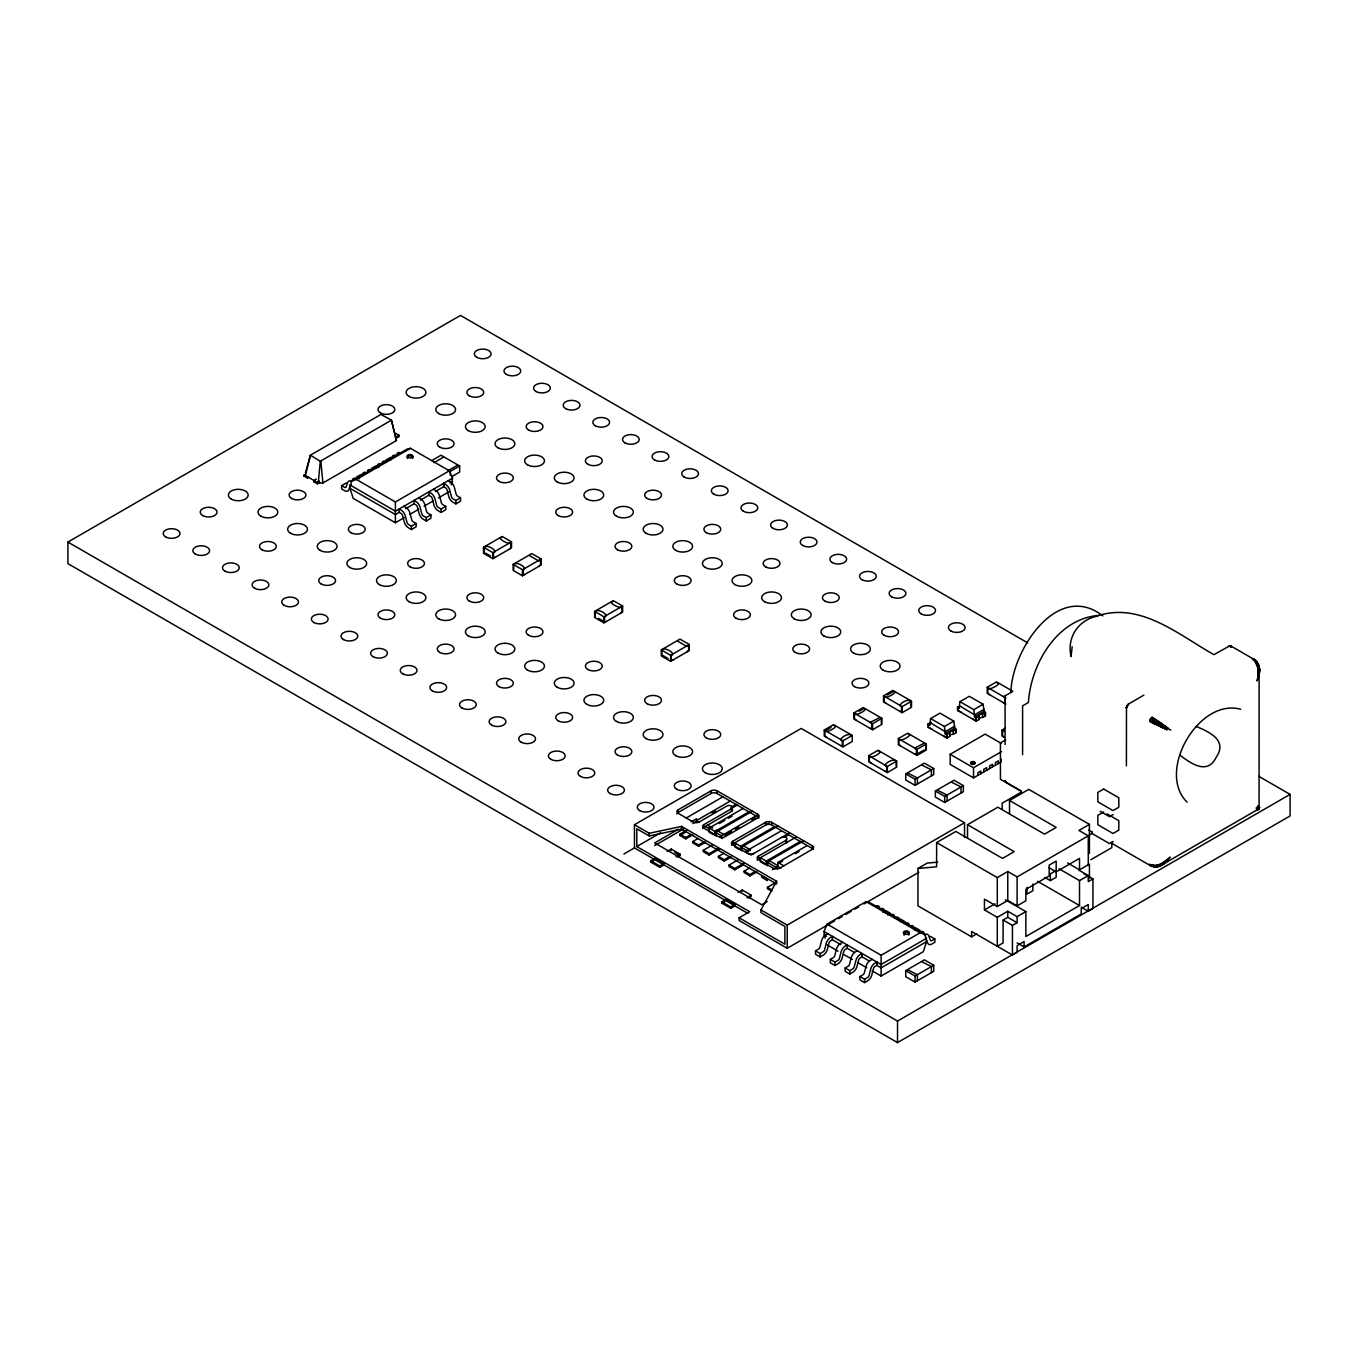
<?xml version="1.0" encoding="UTF-8"?>
<svg xmlns="http://www.w3.org/2000/svg" width="1358" height="1358" viewBox="0 0 1358 1358"><rect width="100%" height="100%" fill="white"/><g stroke="black" fill="none" stroke-linecap="round" stroke-linejoin="round"><path stroke-width="1.5" d="M1112.27 843.624L1150.413 865.64L1159.325 866.353L1259.07 808.723L1259.104 666.557L1255.369 660.175L1230.229 645.61L1213.899 654.675C1178.574 634.763 1139.566 600.779 1095.821 616.464C1077.709 620.81 1066.641 638.226 1071.089 656.542L1072.158 646.764M1259.426 672.855C1262.974 667.949 1247.985 652.672 1255.386 661.516L1258.085 668.509L1257.78 676.063L1257.831 663.57L1253.553 659.088L1255.369 660.175C1259.375 666.523 1260.428 674.213 1257.016 680.918L1259.511 669.392L1258.323 664.317L1254.402 659.581L1258.645 665.946L1258.611 676.776M1258.442 676.437L1259.104 666.557L1257.236 662.534L1254.724 660.735M1257.61 809.045L1258.679 809.13L1256.608 809.283L1258.323 806.245L1259.511 807.331L1258.136 809.758L1256.506 807.84L1258.051 808.587L1256.965 809.843L1259.511 807.331L1257.949 805.549M1258.679 809.13L1257.304 808.723L1259.375 808.044L1258.323 806.245M1259.222 672.465L1259.494 669.307M1010.929 692.393C1011.455 651.619 1056.796 580.206 1102.815 615.853M318.247 482.973L320.301 461.262L310.371 455.202L380.97 414.445L391.46 420.182L396.417 440.552L322.915 482.973L318.247 482.973L319.537 482.243M1126.41 765.81L1126.478 707.145M1166.895 729.721L1157.695 725.121L1151.465 717.754L1153.061 718.433L1159.291 722.371L1166.895 729.721L1149.734 721.353L1150.413 719.061L1152.076 717.313L1170.698 730.163L1150.413 719.061M1259.104 806.873L1257.746 809.996M1167.897 727.99L1159.291 722.371L1157.695 725.121L1151.856 722.541L1151.194 721.709L1153.061 718.433L1160.19 726.734L1161.956 723.661L1152.076 717.313M930.62 718.552L929.806 724.816L930.111 722.626L945.219 731.69L954.555 726.309L953.757 721.132L939.957 713.154L930.62 718.552L944.421 726.513L945.219 733.71L946.849 734.661L949.768 732.981A3.089 1.782 0 0 1 953.265 730.96L956.185 729.263L956.185 732.641L953.265 734.322A3.089 1.782 0 0 0 949.768 736.342L946.849 738.022L928.193 727.243L928.193 723.882L931.096 722.201M959.953 701.679L959.155 707.942L959.444 705.77L974.569 714.834L983.905 709.436L983.09 704.259L969.289 696.298L959.953 701.679L973.771 709.657L974.569 716.854L976.198 717.788L979.118 716.107A3.089 1.782 0 0 1 982.615 714.087L985.535 712.407L985.535 715.768L982.615 717.448A3.089 1.782 0 0 0 979.118 719.468L976.198 721.149L957.526 710.387L957.526 707.009L959.444 707.79M1128.736 703.834L1126.41 707.891L1128.142 704.276L1143.911 695.092M305.414 475.572L310.371 455.524M1259.392 807.586L1256.608 809.283M305.414 472.873L310.371 455.202M1128.142 704.276L1126.41 707.891L1127.089 705.583M1257.78 676.063C1258.968 672.753 1261.243 664.622 1256.557 663.332L1252.993 659.139C1256.999 660.684 1259.104 665.25 1259.511 669.392M451.45 484.925L452.554 478.186L449.413 470.785L395.399 501.968L356.441 479.476L351.467 481.224L349.906 488.286L353.233 498.386L395.399 522.745L404.361 517.551M825.07 938.242L823.966 931.503L827.107 924.085L866.064 901.61L869.46 902.442L925.053 934.525L926.614 941.603L923.287 951.703L881.121 976.046L872.159 970.868M376.302 468.323L377.541 464.979A6.315 3.65 60 0 1 381.14 464.113L381.513 464.317M391.104 459.768L392.36 456.424A6.315 3.65 60 0 1 395.942 455.558M1126.41 707.891L1127.581 704.87M352.435 479.73L352.588 479.391A6.315 3.65 60 0 1 356.169 478.525L356.56 478.729M362.586 473.857L362.739 473.535A6.315 3.65 60 0 1 366.321 472.669L366.711 472.873M382.073 462.62L382.209 462.297A6.315 3.65 60 0 1 385.791 461.414L386.181 461.618M396.876 454.064L397.028 453.742A6.315 3.65 60 0 1 400.61 452.876L401 453.063M1164.909 725.766L1163.483 728.244M834.746 920.826L787.216 948.274L739.108 920.486L739.108 917.804L784.89 944.234L784.89 926.445L760.972 912.644L760.972 909.945L776.606 881.291L681.546 826.411L649.26 833.286L634.458 824.73L634.458 847.901L747.817 913.357M1149.734 864.129C1156.507 869.901 1166.115 863.094 1170.189 857.085L1160.513 864.554L1155.251 865.81L1149.819 864.774L1158.544 866.285L1167.676 860.938L1158.544 866.285L1153.417 866.353L1149.819 864.774L1154.402 866.896L1159.325 866.353L1152.484 866.472L1150.056 865.301L1154.402 866.896L1159.121 866.319L1167.676 860.938M1154.402 866.896L1153.078 865.725L1160.903 864.927L1166.895 860.242M1159.325 866.353L1157.729 865.453L1163.483 862.669C1165.164 866.234 1154.911 866.404 1151.856 865.012L1151.482 865.895L1156.558 866.913L1164.706 863.569M1259.511 807.331L1256.15 808.129M1258.9 776.369L1290.1 794.379L1290.1 815.937L897.519 1042.588L67.9 563.621L67.9 542.063L460.481 315.412L1027.633 642.843M320.301 461.262L391.46 420.182M319.181 481.088C319.486 484.297 319.979 479.204 317.382 482.48L303.971 474.723L303.971 476.081L305.414 475.232M303.971 476.081L307.468 478.101L308.622 477.422M316.329 479.034L313.885 480.46L313.885 481.801L317.382 483.821L319.486 482.616M313.885 481.801L315.039 481.122M395.619 437.31L399.031 435.324L399.031 436.682L396.417 438.193M351.06 484.653A2.19 1.273 60 0 0 350.5 485.179L348.836 489.712A6.298 3.633 60 0 1 344.643 490.713L341.673 488.999L341.673 485.621L346.341 482.939M361.16 474.383L356.492 477.082L359.378 478.746M371.311 468.527L375.979 465.828L378.865 467.491M386.113 459.972L390.781 457.273M351.467 481.224L407.061 449.125L410.456 448.293L450.33 471.379L450.33 475.419M356.441 479.476L410.456 448.293M431.674 460.617L441.011 455.219L459.666 465.998L459.666 472.058L451.891 476.556M450.33 471.379L459.666 465.998M452.554 478.186L395.399 511.185L349.906 484.925M403.852 506.296L406.28 507.722A6.315 3.65 60 0 1 409.861 512.73L411.746 519.944A2.173 1.256 60 0 0 412.985 521.659L416.108 523.475L416.108 526.853L411.44 529.535L408.469 527.821A6.298 3.633 60 0 1 404.277 521.981L402.613 515.548A2.19 1.273 60 0 0 401.153 513.494L399.184 512.373L395.399 514.546L349.906 488.286M405.55 508.69L414.003 503.818L415.955 504.938A2.19 1.273 60 0 1 417.432 506.992L419.096 513.426A6.298 3.633 60 0 0 423.289 519.282L426.242 520.98L430.91 518.298L430.91 514.92L427.787 513.103A2.173 1.256 60 0 1 426.565 511.406L424.681 504.174A6.315 3.65 60 0 0 421.082 499.167L418.671 497.758M420.403 500.117L429.043 495.127M435.409 491.46L443.862 486.571L443.862 483.21M449.871 483.109L452.554 481.547M409.743 514.444L418.722 509.267M424.103 506.161L433.083 500.983M438.464 497.877L449.226 491.664M399.184 512.373L399.184 508.995L401.612 510.421A6.315 3.65 60 0 1 405.193 515.429L407.077 522.643A2.173 1.256 60 0 0 408.317 524.358L411.44 526.174L416.108 523.475M414.003 503.818L414.003 500.44L416.414 501.866A6.315 3.65 60 0 1 420.012 506.874L421.897 514.088A2.173 1.256 60 0 0 423.136 515.802L426.242 517.619L430.91 514.92M428.822 491.885L431.233 493.31A6.315 3.65 60 0 1 434.815 498.318L436.716 505.532A2.173 1.256 60 0 0 437.938 507.247L441.061 509.063L445.73 506.364L445.73 509.742L441.061 512.441L438.108 510.727A6.298 3.633 60 0 1 433.898 504.87L432.234 498.437A2.19 1.273 60 0 0 430.775 496.4L428.822 495.263L429.043 491.766M455.881 500.508L460.549 497.826L460.549 501.187L455.881 503.886L452.91 502.171A6.298 3.633 60 0 1 448.717 496.332L447.054 489.882A2.19 1.273 60 0 0 445.594 487.845L443.625 486.707L443.625 483.346L446.052 484.755A6.315 3.65 60 0 1 449.634 489.763L451.535 496.994A2.173 1.256 60 0 0 452.757 498.692L455.881 500.508L455.881 503.886M483.516 547.257L502.188 536.478L511.525 541.859L511.525 547.919L492.852 558.698L483.516 553.317L483.516 547.257L492.852 552.638L511.525 541.859M501.611 537.479C495.891 537.649 509.097 545.271 510.931 542.877L510.931 547.597L509.182 549.277M513.154 564.351L531.81 553.589L541.146 558.97L541.146 565.03L522.49 575.809L513.154 570.411L513.154 564.351L522.49 569.749L541.146 558.97M594.634 611.406L613.29 600.626L622.626 606.008L622.626 612.068L603.971 622.847L594.634 617.466L594.634 611.406L603.971 616.787L622.626 606.008M612.713 601.628C606.992 601.798 620.216 609.419 622.049 607.026L622.049 611.745L620.3 613.426M598.335 618.246L604.548 621.845L606.296 621.506M661.295 649.888L679.968 639.109L689.287 644.507L689.287 650.567L670.631 661.346L661.295 655.948L661.295 649.888L670.631 655.269L689.287 644.507M634.458 824.73L801.22 728.448L964.536 822.727L964.536 837.479M678.168 809.809L711.032 790.831A4.295 2.478 0 0 1 717.109 790.831L757.815 814.325A4.295 2.478 0 0 1 757.815 817.839L724.934 836.817A4.295 2.478 0 0 1 718.857 836.817L703.885 828.159A4.295 2.478 0 0 1 703.885 824.645L731.521 808.706A3.293 1.901 0 0 0 731.521 806.007A3.293 1.901 0 0 0 726.853 806.007L699.217 821.963A4.295 2.478 0 0 1 693.14 821.963L678.168 813.306A4.295 2.478 0 0 1 678.168 809.809L678.168 812.491A4.295 2.478 0 0 0 676.946 813.934M678.168 812.491L711.032 793.513A4.295 2.478 0 0 1 717.109 793.513L757.815 817.024A4.295 2.478 0 0 1 758.918 818.127M824.255 730.027L833.591 724.646L852.247 735.425L852.247 741.485L842.928 746.866L824.255 736.087L824.255 730.027L842.928 740.806L852.247 735.425M853.893 712.933L863.213 707.535L881.885 718.314L881.885 724.374L872.549 729.755L853.893 718.993L853.893 712.933L872.549 723.695L881.885 718.314M883.515 695.822L892.851 690.424L911.507 701.203L911.507 707.263L902.187 712.661L883.515 701.882L883.515 695.822L902.187 706.601L911.507 701.203M826.394 730.146L831.062 727.447M859.139 711.236L863.807 708.553C869.51 708.706 856.304 716.345 854.471 713.935L854.471 718.654L856.219 720.334M887.215 695.041L893.428 691.443C899.149 691.595 885.942 699.234 884.092 696.824L884.092 701.543L885.857 703.223M623.916 853.978L634.458 847.901M776.606 881.291L776.606 883.99L681.546 829.11L649.26 835.968L636.783 828.77L636.783 846.56L660.616 832.793M686.265 817.991L722.914 796.823M678.338 829.246L654.658 842.928L761.719 904.734L767.185 901.576M691.086 821.896L696.552 818.738L696.552 821.42L692.903 823.525M730.485 800.931L696.281 820.673L699.183 822.354M654.658 845.61L683.804 828.787M711.965 812.967L715.581 810.879M692.784 834.814L685.773 838.854L679.951 835.493L679.951 834.151L687.199 829.959M679.951 835.493L685.196 832.454M730.91 807.416L736.325 804.292M730.485 808.995L737.75 804.819M679.951 834.151L685.773 837.513L691.222 834.372M702.765 828.465A4.295 2.478 0 0 1 703.885 827.345L731.521 811.388A3.293 1.901 0 0 0 731.521 808.706L731.521 811.388M650.855 860.819L655.014 858.426L663.909 863.569L663.909 864.91L659.75 867.304L650.855 862.177L650.855 860.819L659.75 865.963L663.909 863.569M667.084 851.449L671.259 849.056L680.154 854.182L680.154 855.54L677.37 857.136M713.476 834.644L709.114 832.131L709.114 828.091L743.318 808.333M650.855 862.177L655.014 859.767L655.014 858.426M719.35 823.525L724.782 820.385M728.414 818.28L732.047 816.192M705.6 842.232L698.606 846.272L692.784 842.894L692.784 841.553L698.216 838.412M709.114 828.091L714.936 831.452L749.141 811.694M752.4 811.167L716.107 832.131L716.107 836.172M675.995 856.592L680.154 854.182M692.784 841.553L698.606 844.914L704.055 841.773M757.408 815.004L719.604 836.834L722.524 838.531M726.207 834.372L731.656 831.232M735.289 829.127L738.922 827.039M751.619 819.706L755.252 817.601M719.604 848.954L709.114 855.031L703.274 851.653L703.274 850.312L712.339 845.066M868.696 755.693L878.032 750.312L896.704 761.074L896.704 767.134L887.368 772.532L868.696 761.753L868.696 755.693L887.368 766.472L896.704 761.074M898.334 738.582L907.67 733.201L926.326 743.98L926.326 750.04L916.99 755.421L898.334 744.642L898.334 738.582L916.99 749.361L926.326 743.98M1005.888 704.106L987.215 693.327L987.215 687.267L996.551 681.886L1012.881 691.307L1003.545 696.688L1005.293 698.385L1005.293 703.088L1003.545 702.765M703.274 850.312L709.114 853.673L718.178 848.444M928.193 727.243L932.114 729.178M957.526 710.387L961.447 712.305M753.758 853.452A4.295 2.478 0 0 1 747.681 853.452L732.709 844.795A4.295 2.478 0 0 1 732.709 841.298L765.572 822.32A4.295 2.478 0 0 1 771.65 822.32L812.356 845.813A4.295 2.478 0 0 1 812.356 849.327M731.487 845.423A4.295 2.478 0 0 1 732.709 843.98L768.984 823.152M731.266 857.051L724.272 861.091L718.433 857.713L718.433 856.372L723.882 853.231M944.421 726.513L953.757 721.132M973.771 709.657L983.09 704.259M739.142 849.463L734.763 846.934L734.763 842.894L740.602 846.272L774.807 826.513M778.066 825.987L741.774 846.934L741.774 850.974M718.433 856.372L724.272 859.733L729.721 856.592M945.219 733.71L954.555 728.329L956.185 729.263M974.569 716.854L983.905 711.456L985.535 712.407M781.274 830.858L745.27 851.653L751.093 855.031L788.913 833.201M746.442 852.332L750.057 850.227M917.974 753.52L924.187 749.922M743.522 864.791L734.763 869.833L728.94 866.472L728.94 865.131L738.005 859.886M784.924 836.834L788.557 834.746M728.94 865.131L734.763 868.492L743.845 863.247M812.576 849.174L779.475 868.305A4.295 2.478 0 0 1 773.398 868.305L758.426 859.648A4.295 2.478 0 0 1 758.426 856.134L786.061 840.195A3.293 1.901 0 0 0 786.061 837.496A3.293 1.901 0 0 0 781.393 837.496M757.204 860.259A4.295 2.478 0 0 1 758.426 858.833L796.45 836.918M905.735 773.907L924.408 763.128L933.727 768.526L933.727 774.586L915.071 785.365L905.735 779.967L905.735 773.907L915.071 779.288L933.727 768.526M756.932 871.853L749.939 875.893L744.099 872.532L744.099 871.191L749.548 868.051M1001.219 759.19L1001.219 761.872L973.516 777.879L950.193 764.401L950.193 754.301L985.178 734.101L1001.338 743.42M764.809 864.282L760.429 861.753L760.429 857.713L766.268 861.091L800.473 841.332M803.715 840.806L767.423 861.753L767.423 865.793M744.099 871.191L749.939 874.552L755.371 871.412M1002.034 730.027L1004.36 731.385L1002.611 731.045L1002.611 735.764L1004.36 737.445L1002.034 736.087L1002.034 730.027L1005.141 728.244M772.481 869.612L777.93 866.472L777.93 862.432L806.737 845.796M779.102 863.111L782.717 861.006M795.432 853.673L799.064 851.585M721.862 901.814L726.021 899.42L734.916 904.547L734.916 905.905L730.757 908.298L721.862 903.172L721.862 901.814L730.757 906.957L734.916 904.547M738.09 892.444L742.249 890.033L751.161 895.177L751.161 896.518L748.377 898.13M721.862 903.172L724.629 901.559M1005.752 739.821L1000.422 742.911L1000.422 779.271L1020.843 791.052M747.002 897.587L751.161 895.177M950.193 754.301L973.516 767.779L1001.525 751.602M771.802 891.221L767.423 888.692L767.423 887.351L776.504 882.106M935.373 791.018L954.029 780.239L963.365 785.62L963.365 791.697L944.693 802.459L935.373 797.078L935.373 791.018L944.693 796.399L963.365 785.62M739.108 917.804L749.65 911.71L636.783 846.56M760.972 909.945L787.216 925.104L964.536 822.727M1021.42 792.07L1002.17 803.189L1002.17 808.57M976.86 933.812L971.615 936.85L917.957 905.871L917.957 868.475L936.613 866.811L936.613 842.571L955.862 831.452L1002.527 858.392L1014.188 851.653L967.524 824.713L967.524 838.327M967.524 824.713L997.858 807.212L1044.523 834.151L1056.185 827.412L1009.52 800.473L1009.52 814.087M1009.52 800.473L1028.77 789.354L1089.422 824.374L1089.422 853.333M917.957 868.475L927.276 863.094L937.648 862.16M838.395 918.721L842.062 916.616M845.711 914.494L851.194 911.337M854.861 909.215L858.511 907.11M863.994 903.953L918.84 872.294M827.752 933.693L825.341 935.119A6.315 3.65 -60 0 0 821.743 940.126L819.859 947.341A2.173 1.256 -60 0 1 818.636 949.055L815.513 950.872L815.513 954.233L820.181 956.932L823.135 955.217A6.298 3.633 -60 0 0 827.345 949.378L828.991 942.927A2.19 1.273 -60 0 1 830.468 940.89L832.42 939.753L840.874 944.642M882.853 912.253L885.739 910.59L890.407 913.289L887.504 914.952M815.513 950.872L820.181 953.554L823.288 951.737A2.173 1.256 -60 0 0 824.527 950.023L826.411 942.808A6.315 3.65 -60 0 1 830.01 937.801L832.42 936.392L832.42 939.753M842.571 942.248L840.144 943.657A6.315 3.65 -60 0 0 836.562 948.665L834.678 955.896A2.173 1.256 -60 0 1 833.439 957.594L830.332 959.41L830.332 962.788L834.983 965.47L837.954 963.773A6.298 3.633 -60 0 0 842.147 957.916L843.81 951.483A2.19 1.273 -60 0 1 845.27 949.446L847.239 948.308L854.165 952.298M830.332 959.41L834.983 962.109L838.107 960.293A2.173 1.256 -60 0 0 839.346 958.578L841.23 951.364A6.315 3.65 -60 0 1 844.812 946.356L847.239 944.93L847.239 948.308M857.39 950.804L854.963 952.213A6.315 3.65 -60 0 0 851.381 957.22L849.48 964.435A2.173 1.256 -60 0 1 848.258 966.149L845.134 967.965L845.134 971.343L849.802 974.025L852.773 972.328A6.298 3.633 -60 0 0 856.966 966.472L858.629 960.038A2.19 1.273 -60 0 1 860.089 957.984L862.058 956.864L862.058 953.486L859.631 954.912A6.315 3.65 -60 0 0 856.049 959.919L854.148 967.134A2.173 1.256 -60 0 1 852.926 968.848L849.802 970.664L845.134 967.965M1103.664 811.931L1097.824 815.309L1097.824 824.73L1113 833.489L1118.822 830.128L1118.822 820.69L1107.025 813.883M936.613 842.571L997.281 877.591L1007.772 871.53L1017.108 876.912L1088.267 835.832L1088.267 864.791M1089.422 824.374L1078.931 830.434L1088.267 835.832M1113.102 814.562L1109.486 816.65L1100.167 811.269M872.209 959.342L869.782 960.768A6.315 3.65 -60 0 0 866.2 965.776L864.299 972.99A2.173 1.256 -60 0 1 863.077 974.705L859.954 976.521L859.954 979.899L864.622 982.581L867.575 980.866A6.298 3.633 -60 0 0 871.785 975.027L873.449 968.594A2.19 1.273 -60 0 1 874.908 966.54L876.861 965.402L876.861 962.041L874.45 963.467A6.315 3.65 -60 0 0 870.868 968.475L868.967 975.689A2.173 1.256 -60 0 1 867.745 977.404L864.622 979.22L859.954 976.521M827.107 924.085L881.121 955.268L920.079 932.793L925.053 934.525M1089.082 835.17L1092.579 833.15M926.614 938.242L881.121 964.503L823.966 931.503M926.614 941.603L881.121 967.864L877.098 965.538L877.098 962.177M1044.845 877.438L1050.345 880.612L1056.185 877.251L1056.185 861.091L1049.191 865.131L1049.191 875.893L1025.85 889.371L1025.85 900.812L1017.108 905.871L1007.772 900.49L997.281 906.55L984.448 899.132L984.448 909.911L994.939 903.851M925.46 937.954A2.19 1.273 -60 0 1 926.02 938.497L927.684 943.029A6.298 3.633 -60 0 0 931.877 944.014L934.847 942.316L934.847 938.938L931.724 940.738A2.173 1.256 -60 0 1 930.485 940.432L928.6 935.407A6.315 3.65 -60 0 0 925.019 934.542L924.628 934.728M1056.185 870.512L1050.345 873.873L1050.345 880.612M1113.102 841.502L1109.486 843.59L1092.002 833.489L1092.002 832.148M1090.83 859.75L1111.829 847.63L1111.829 842.249M984.448 909.911L997.281 917.312L1007.772 911.252L1017.108 916.65L1025.85 911.591L1025.85 936.511L1079.508 905.531L1079.508 880.612L1059.053 868.797M905.735 970.63L924.408 959.851L933.727 965.249L933.727 971.31L915.071 982.072L905.735 976.691L905.735 970.63L915.071 976.012L933.727 965.249M997.281 917.312L997.281 946.271L1003.104 942.91L1003.104 920.011L1007.772 917.312L1017.108 922.71L1017.108 916.65M1079.508 880.612L1088.267 875.57L1088.267 881.631L1092.935 878.932L1092.935 908.57L1088.267 911.252L1081.138 907.144M1003.104 920.011L1012.44 925.409L1017.108 922.71M1017.108 942.91L1024.102 946.95L1081.257 913.951L1081.257 908.57L1088.267 904.53L1088.267 911.252M67.9 542.063L897.519 1021.046L1290.1 794.379M971.615 936.85L971.615 931.469L1012.44 955.03L1017.108 952.348L1017.108 945.609L1024.102 941.569L1024.102 946.95M1163.483 862.669L1167.133 860.633M875.52 906.38L875.91 906.176A6.315 3.65 -60 0 1 879.492 907.059L879.645 907.382M880.188 909.079L880.578 908.875A6.315 3.65 -60 0 1 884.16 909.741L885.416 913.085M890.339 914.936L890.729 914.732A6.315 3.65 -60 0 1 894.311 915.598L894.447 915.937M895.007 917.635L895.38 917.431A6.315 3.65 -60 0 1 898.979 918.297L900.218 921.641M905.158 923.491L905.531 923.287A6.315 3.65 -60 0 1 909.113 924.153L909.266 924.492M909.809 926.19L910.2 925.986A6.315 3.65 -60 0 1 913.781 926.852L915.037 930.196M919.96 932.046L920.351 931.843A6.315 3.65 -60 0 1 923.932 932.708L924.085 933.031M1161.888 865.335L1160.173 864.282L1155.251 865.81L1156.558 866.913L1150.905 865.793L1151.924 866.319M1161.616 865.335L1156.082 866.76M1160.513 864.554L1163.925 863.196M1157.695 725.121L1155.234 723.882L1150.905 718.348L1167.524 728.482M1252.382 659.394L1255.369 660.175M1098.418 615.429C1056.948 618.925 1030.824 664.215 1028.413 702.493L1022.591 705.871L1022.591 754.658M1151.907 719.927L1150.056 719.825L1163.908 727.515L1156.965 720.86L1154.317 723.848L1149.819 720.606L1153.061 722.728L1154.894 719.553L1160.869 725.936M1258.051 808.587L1259.07 808.723L1256.727 807.365M1258.628 668.645L1254.758 660.022C1255.556 664.843 1261.837 667.202 1258.238 671.972M1149.734 721.353L1151.194 721.709M1240.703 709.266C1198.808 697.605 1156.031 771.684 1187.079 802.137M371.362 470.174L370.989 469.97A6.315 3.65 60 0 0 367.611 470.496M351.892 481.428L351.501 481.224A6.315 3.65 60 0 0 347.92 482.09L346.035 487.132A2.173 1.256 60 0 1 344.796 487.42L341.673 485.621M1229.058 645.916L1231.383 647.274L1230.229 645.61M1196.398 726.547C1210.199 732.301 1227.53 740.619 1216.31 757.102C1207.652 775.045 1191.781 764.198 1179.898 755.133M997.128 682.887C1002.849 683.057 989.643 690.679 987.809 688.285L987.809 692.987L989.558 694.668M987.215 687.267L1005.888 698.046M957.526 707.009L959.155 707.942M972.854 718.891L976.487 720.979L974.857 714.664M930.111 724.646L928.482 723.712L928.482 727.073M928.193 723.882L929.806 724.816M943.521 735.764L947.137 737.852L945.524 731.538M1021.522 791.222L1005.769 782.123C1003.952 778.745 1008.196 784.89 1005.09 780.612L1005.395 781.784M1088.658 829.993L1092.29 832.081M395.534 433.304L399.031 435.324M908.247 734.203C913.968 734.372 900.744 741.994 898.911 739.601L898.911 744.303L900.66 746M448.293 480.647L450.72 482.073A6.315 3.65 60 0 1 454.302 487.081L456.186 494.295A2.173 1.256 60 0 0 457.425 496.01L460.549 497.826M433.474 489.203L435.901 490.611A6.315 3.65 60 0 1 439.483 495.619L441.384 502.85A2.173 1.256 60 0 0 442.606 504.565L445.73 506.364M834.168 725.647C839.889 725.817 826.683 733.439 824.849 731.045L824.849 735.764L826.598 737.445M851.67 735.764C849.836 731.555 836.63 739.193 842.333 741.145L842.333 745.865L840.585 745.525M878.609 751.314C884.33 751.466 871.123 759.105 869.29 756.695L869.29 761.414L871.038 763.094M1067.575 862.941L1079.508 869.833L1079.508 858.392L1056.185 871.853L1048.834 867.626M1088.267 875.57L1078.931 870.172L1089.422 864.112L1089.422 878.592M1083.599 873.55L1092.935 878.932M485.655 553.198L490.323 555.897M668.102 658.528L661.889 654.946L661.889 650.227C663.722 646.035 676.929 653.656 671.208 655.608L671.208 660.327L672.957 659.988M1037.546 881.308L1079.508 905.531M1005.395 899.777L1025.85 911.591M765.572 822.32L765.572 825.002A4.295 2.478 0 0 1 771.65 825.002L812.356 848.512A4.295 2.478 0 0 1 813.289 849.31M900.541 919.145L905.209 921.844M915.36 927.701L920.028 930.383M930.179 936.256L934.847 938.938M866.064 901.61L920.079 932.793M777.93 862.432L783.77 865.793M707.348 824.968L712.746 828.074M716.345 830.162L725.342 835.357M743.335 845.745L750.533 849.904M768.526 860.293L777.523 865.487M777.93 866.472L780.85 868.152M705.549 826.615L709.148 828.703M714.546 831.809L721.743 835.968M732.539 842.198L736.138 844.286M741.536 847.392L746.934 850.515M766.727 861.94L777.523 868.169M767.423 887.351L771.802 889.88M823.966 934.864L826.496 936.324M869.052 960.904L862.279 957L862.279 953.622M674.807 852.451L680.154 855.54M827.294 944.964L838.056 951.194M843.437 954.301L852.417 959.478M857.798 962.584L866.777 967.762M1152.076 865.47L1153.112 866.302M1229.669 645.661L1231.383 647.274L1231.078 646.102M1161.871 724.086L1164.468 726.53M1254.045 660.124L1256.71 661.652L1257.474 665.641M391.46 420.505L396.417 440.552M320.861 461.262L322.915 482.973M1032.861 883.99L1032.861 890.712L1027.021 894.09L1027.021 887.351M1017.108 876.912L1017.108 905.871M1012.44 925.409L1012.44 955.03M1007.772 871.53L1007.772 900.49M1007.772 911.252L1007.772 917.312M1005.09 695.754L1005.09 744.557M998.317 763.569L998.317 760.87L995.397 762.551L995.397 765.25M997.281 877.591L997.281 906.55M992.477 766.931L992.477 764.231L989.558 765.912L989.558 768.611M986.638 770.292L986.638 767.61L983.735 769.29L983.735 771.989M985.229 715.938L983.616 709.606M983.905 709.436L983.905 711.456M982.615 714.087L982.615 717.448M980.815 773.67L980.815 770.971L977.896 772.651L977.896 775.35M979.118 716.107L979.118 719.468M976.198 717.788L976.198 721.149M973.516 767.779L973.516 777.879M961.023 793.038L961.023 786.978L951.703 782.259M957.814 706.839L957.814 710.217M955.896 732.811L954.267 726.479M954.555 726.309L954.555 728.329M953.265 730.96L953.265 734.322M949.768 732.981L949.768 736.342M946.849 734.661L946.849 738.022M947.035 801.118L947.035 795.058L937.699 790.339M944.693 796.399L944.693 802.459M931.401 775.927L931.401 769.867L922.065 765.148M931.401 972.651L931.401 966.59L922.065 961.871M925.749 744.303L925.749 749.022M924 743.301L914.664 748.02L916.412 749.701L916.412 754.42L914.664 754.08M917.397 784.007L917.397 777.947L908.078 773.228M917.397 980.731L917.397 974.671L908.078 969.952M916.99 749.361L916.99 755.421M915.071 779.288L915.071 785.365M915.071 976.012L915.071 982.072M910.929 706.262L910.929 701.543C909.096 697.35 895.89 704.972 901.593 706.924L901.593 711.643L899.845 711.303M902.187 706.601L902.187 712.661M897.519 1021.046L897.519 1042.588M896.11 766.133L896.11 761.414C894.277 757.221 881.07 764.843 886.791 766.812L886.791 771.514L885.026 771.174M887.368 766.472L887.368 772.532M881.308 718.654L881.308 723.373M881.121 955.268L881.121 976.046M879.543 717.635L870.223 722.354L871.972 724.035L871.972 728.754L870.223 728.414M872.549 723.695L872.549 729.755M864.622 979.22L864.622 982.581M849.802 970.664L849.802 974.025M842.928 740.806L842.928 746.866M834.983 962.109L834.983 965.47M820.181 953.554L820.181 956.932M812.356 845.813L812.356 848.512M787.216 925.104L787.216 948.274M786.061 840.195L786.061 842.877A3.293 1.901 0 0 0 786.91 841.043M771.65 822.32L771.65 825.002M766.268 861.091L766.268 865.131M758.426 856.134L758.426 858.833M757.815 814.325L757.815 817.024M749.939 874.552L749.939 875.893M742.249 890.033L742.249 891.391M740.602 846.272L740.602 850.312M734.763 868.492L734.763 869.833M732.709 841.298L732.709 843.98M730.757 906.957L730.757 908.298M726.021 899.42L726.021 900.761M724.272 859.733L724.272 861.091M717.109 790.831L717.109 793.513M714.936 831.452L714.936 835.493M711.032 790.831L711.032 793.513M709.114 853.673L709.114 855.031M703.885 824.645L703.885 827.345M698.606 844.914L698.606 846.272M686.961 651.908L688.71 650.227L688.71 645.508L686.961 646.527L677.625 641.129M685.773 837.513L685.773 838.854M681.546 826.411L681.546 829.11M671.259 849.056L671.259 850.397M670.631 655.269L670.631 661.346M659.75 865.963L659.75 867.304M649.26 833.286L649.26 835.968M604.548 621.845L604.548 617.126C610.268 615.174 597.045 607.535 595.211 611.745L595.211 616.447M603.971 616.787L603.971 622.847M538.82 566.371L540.569 564.69L540.569 559.988L538.82 560.99L529.484 555.609M524.816 574.468L523.068 574.79L523.068 570.088C528.788 568.119 515.565 560.498 513.731 564.69L513.731 569.409M522.49 569.749L522.49 575.809M495.195 557.357L493.446 557.697L493.446 552.978C499.15 551.025 485.943 543.387 484.11 547.597L484.11 552.299M492.852 552.638L492.852 558.698M457.34 465.319L448.004 470.717M443.336 457.239L434 462.637M441.061 509.063L441.061 512.441M426.242 517.619L426.242 520.98M411.44 526.174L411.44 529.535M395.399 501.968L395.399 522.745M317.382 482.48L317.382 483.821M307.468 476.743L307.468 478.101M971.004 763.807A2.139 1.239 0 0 1 972.854 761.94A2.139 1.239 0 0 1 974.721 763.807M974.365 764.062A2.139 1.239 0 0 1 971.785 764.248M407.519 458.41A2.92 1.681 0 0 1 410.048 455.881A2.92 1.681 0 0 1 412.577 458.41M909.164 934.338A2.92 1.681 0 0 1 908.4 935.085M904.275 935.085A2.92 1.681 0 0 1 903.817 934.745M903.528 933.455A2.92 1.681 0 0 1 906.346 932.216A2.92 1.681 0 0 1 909.164 933.455M1103.664 789.032L1097.824 792.41L1097.824 801.831L1113 810.59L1118.822 807.229L1118.822 797.791L1103.664 789.032M767.423 879.271L761.6 875.893L761.6 877.251L767.423 880.612L767.423 879.271M971.343 763.654A2.139 1.239 0 0 0 974.925 763.094A2.139 1.239 0 0 0 972.294 761.583A2.139 1.239 0 0 0 971.343 763.654M290.527 533.27A9.896 5.721 0 0 0 307.095 530.723A9.896 5.721 0 0 0 294.958 523.713A9.896 5.721 0 0 0 290.527 533.27M497.928 653.028A9.896 5.721 0 0 0 514.495 650.465A9.896 5.721 0 0 0 502.375 643.454A9.896 5.721 0 0 0 497.928 653.028M527.566 670.122A9.896 5.721 0 0 0 544.117 667.559A9.896 5.721 0 0 0 531.996 660.565A9.896 5.721 0 0 0 527.566 670.122M409.047 601.696A9.896 5.721 0 0 0 425.597 599.133A9.896 5.721 0 0 0 413.477 592.139A9.896 5.721 0 0 0 409.047 601.696M320.149 550.38A9.896 5.721 0 0 0 336.716 547.817A9.896 5.721 0 0 0 324.596 540.824A9.896 5.721 0 0 0 320.149 550.38M349.787 567.491A9.896 5.721 0 0 0 366.337 564.928A9.896 5.721 0 0 0 354.217 557.934A9.896 5.721 0 0 0 349.787 567.491M379.408 584.602A9.896 5.721 0 0 0 395.976 582.039A9.896 5.721 0 0 0 383.856 575.028A9.896 5.721 0 0 0 379.408 584.602M438.668 618.807A9.896 5.721 0 0 0 455.236 616.243A9.896 5.721 0 0 0 443.115 609.25A9.896 5.721 0 0 0 438.668 618.807M468.306 635.917A9.896 5.721 0 0 0 484.857 633.354A9.896 5.721 0 0 0 472.737 626.361A9.896 5.721 0 0 0 468.306 635.917M260.906 516.176A9.896 5.721 0 0 0 277.456 513.613A9.896 5.721 0 0 0 265.336 506.602A9.896 5.721 0 0 0 260.906 516.176M195.297 554.047A8.386 4.838 0 0 0 209.319 551.874A8.386 4.838 0 0 0 199.066 545.95A8.386 4.838 0 0 0 195.297 554.047M224.936 571.141A8.386 4.838 0 0 0 238.957 568.985A8.386 4.838 0 0 0 228.687 563.044A8.386 4.838 0 0 0 224.936 571.141M254.557 588.252A8.386 4.838 0 0 0 268.578 586.079A8.386 4.838 0 0 0 258.326 580.155A8.386 4.838 0 0 0 254.557 588.252M284.195 605.362A8.386 4.838 0 0 0 298.217 603.19A8.386 4.838 0 0 0 287.947 597.265A8.386 4.838 0 0 0 284.195 605.362M313.817 622.473A8.386 4.838 0 0 0 327.838 620.3A8.386 4.838 0 0 0 317.585 614.376A8.386 4.838 0 0 0 313.817 622.473M343.455 639.567A8.386 4.838 0 0 0 357.477 637.394A8.386 4.838 0 0 0 347.207 631.47A8.386 4.838 0 0 0 343.455 639.567M402.715 673.789A8.386 4.838 0 0 0 416.736 671.616A8.386 4.838 0 0 0 406.466 665.692A8.386 4.838 0 0 0 402.715 673.789M373.077 656.678A8.386 4.838 0 0 0 387.098 654.505A8.386 4.838 0 0 0 376.828 648.581A8.386 4.838 0 0 0 373.077 656.678M432.336 690.883A8.386 4.838 0 0 0 446.358 688.727A8.386 4.838 0 0 0 436.088 682.802A8.386 4.838 0 0 0 432.336 690.883M461.975 707.993A8.386 4.838 0 0 0 475.996 705.821A8.386 4.838 0 0 0 465.726 699.896A8.386 4.838 0 0 0 461.975 707.993M521.217 742.215A8.386 4.838 0 0 0 535.239 740.042A8.386 4.838 0 0 0 524.986 734.118A8.386 4.838 0 0 0 521.217 742.215M491.596 725.104A8.386 4.838 0 0 0 505.617 722.931A8.386 4.838 0 0 0 495.347 717.007A8.386 4.838 0 0 0 491.596 725.104M550.856 759.309A8.386 4.838 0 0 0 564.877 757.153A8.386 4.838 0 0 0 554.607 751.212A8.386 4.838 0 0 0 550.856 759.309M580.477 776.42A8.386 4.838 0 0 0 594.498 774.247A8.386 4.838 0 0 0 584.246 768.322A8.386 4.838 0 0 0 580.477 776.42M824.9 601.102A8.42 4.855 0 0 0 838.972 598.912A8.42 4.855 0 0 0 828.669 592.971A8.42 4.855 0 0 0 824.9 601.102M736.019 618.196A8.42 4.855 0 0 0 750.091 616.023A8.42 4.855 0 0 0 739.787 610.082A8.42 4.855 0 0 0 736.019 618.196M795.279 652.417A8.42 4.855 0 0 0 809.351 650.244A8.42 4.855 0 0 0 799.047 644.286A8.42 4.855 0 0 0 795.279 652.417M884.16 635.306A8.42 4.855 0 0 0 898.232 633.134A8.42 4.855 0 0 0 887.928 627.175A8.42 4.855 0 0 0 884.16 635.306M854.521 686.622A8.42 4.855 0 0 0 868.611 684.449A8.42 4.855 0 0 0 858.307 678.508A8.42 4.855 0 0 0 854.521 686.622M165.676 536.936A8.386 4.838 0 0 0 179.697 534.763A8.386 4.838 0 0 0 169.427 528.839A8.386 4.838 0 0 0 165.676 536.936M705.328 772.77A9.896 5.721 0 0 0 721.896 770.207A9.896 5.721 0 0 0 709.776 763.196A9.896 5.721 0 0 0 705.328 772.77M202.681 515.565A8.42 4.855 0 0 0 216.771 513.392A8.42 4.855 0 0 0 206.467 507.434A8.42 4.855 0 0 0 202.681 515.565M409.047 396.434A9.896 5.721 0 0 0 425.597 393.871A9.896 5.721 0 0 0 413.477 386.86A9.896 5.721 0 0 0 409.047 396.434M676.759 789.27A8.42 4.855 0 0 0 690.832 787.08A8.42 4.855 0 0 0 680.528 781.139A8.42 4.855 0 0 0 676.759 789.27M706.381 737.937A8.42 4.855 0 0 0 720.453 735.764A8.42 4.855 0 0 0 710.149 729.823A8.42 4.855 0 0 0 706.381 737.937M468.306 430.639A9.896 5.721 0 0 0 484.857 428.076A9.896 5.721 0 0 0 472.737 421.082A9.896 5.721 0 0 0 468.306 430.639M438.668 413.528A9.896 5.721 0 0 0 455.236 410.965A9.896 5.721 0 0 0 443.115 403.971A9.896 5.721 0 0 0 438.668 413.528M497.928 447.75A9.896 5.721 0 0 0 514.495 445.186A9.896 5.721 0 0 0 502.375 438.193A9.896 5.721 0 0 0 497.928 447.75M527.566 464.86A9.896 5.721 0 0 0 544.117 462.297A9.896 5.721 0 0 0 531.996 455.286A9.896 5.721 0 0 0 527.566 464.86M557.187 481.954A9.896 5.721 0 0 0 573.755 479.391A9.896 5.721 0 0 0 561.618 472.397A9.896 5.721 0 0 0 557.187 481.954M586.826 499.065A9.896 5.721 0 0 0 603.376 496.502A9.896 5.721 0 0 0 591.256 489.508A9.896 5.721 0 0 0 586.826 499.065M616.447 516.176A9.896 5.721 0 0 0 633.015 513.613A9.896 5.721 0 0 0 620.878 506.602A9.896 5.721 0 0 0 616.447 516.176M646.069 533.27A9.896 5.721 0 0 0 662.636 530.723A9.896 5.721 0 0 0 650.516 523.713A9.896 5.721 0 0 0 646.069 533.27M321.201 583.991A8.42 4.855 0 0 0 335.273 581.818A8.42 4.855 0 0 0 324.969 575.86A8.42 4.855 0 0 0 321.201 583.991M261.941 549.769A8.42 4.855 0 0 0 276.03 547.597A8.42 4.855 0 0 0 265.727 541.655A8.42 4.855 0 0 0 261.941 549.769M350.839 532.676A8.42 4.855 0 0 0 364.912 530.486A8.42 4.855 0 0 0 354.608 524.544A8.42 4.855 0 0 0 350.839 532.676M410.099 566.88A8.42 4.855 0 0 0 424.171 564.707A8.42 4.855 0 0 0 413.867 558.749A8.42 4.855 0 0 0 410.099 566.88M380.461 618.196A8.42 4.855 0 0 0 394.533 616.023A8.42 4.855 0 0 0 384.229 610.082A8.42 4.855 0 0 0 380.461 618.196M439.72 652.417A8.42 4.855 0 0 0 453.793 650.244A8.42 4.855 0 0 0 443.489 644.286A8.42 4.855 0 0 0 439.72 652.417M469.359 601.102A8.42 4.855 0 0 0 483.431 598.912A8.42 4.855 0 0 0 473.127 592.971A8.42 4.855 0 0 0 469.359 601.102M528.601 635.306A8.42 4.855 0 0 0 542.691 633.134A8.42 4.855 0 0 0 532.387 627.175A8.42 4.855 0 0 0 528.601 635.306M498.98 686.622A8.42 4.855 0 0 0 513.052 684.449A8.42 4.855 0 0 0 502.749 678.508A8.42 4.855 0 0 0 498.98 686.622M587.861 669.528A8.42 4.855 0 0 0 601.95 667.338A8.42 4.855 0 0 0 591.647 661.397A8.42 4.855 0 0 0 587.861 669.528M558.24 720.843A8.42 4.855 0 0 0 572.312 718.654A8.42 4.855 0 0 0 562.008 712.712A8.42 4.855 0 0 0 558.24 720.843M647.121 703.733A8.42 4.855 0 0 0 661.193 701.56A8.42 4.855 0 0 0 650.889 695.602A8.42 4.855 0 0 0 647.121 703.733M617.5 755.048A8.42 4.855 0 0 0 631.572 752.875A8.42 4.855 0 0 0 621.268 746.917A8.42 4.855 0 0 0 617.5 755.048M765.64 566.88A8.42 4.855 0 0 0 779.713 564.707A8.42 4.855 0 0 0 769.409 558.749A8.42 4.855 0 0 0 765.64 566.88M676.759 583.991A8.42 4.855 0 0 0 690.832 581.818A8.42 4.855 0 0 0 680.528 575.86A8.42 4.855 0 0 0 676.759 583.991M675.707 550.38A9.896 5.721 0 0 0 692.257 547.817A9.896 5.721 0 0 0 680.137 540.824A9.896 5.721 0 0 0 675.707 550.38M853.486 653.028A9.896 5.721 0 0 0 870.037 650.465A9.896 5.721 0 0 0 857.916 643.454A9.896 5.721 0 0 0 853.486 653.028M734.967 584.602A9.896 5.721 0 0 0 751.517 582.039A9.896 5.721 0 0 0 739.397 575.028A9.896 5.721 0 0 0 734.967 584.602M883.107 670.122A9.896 5.721 0 0 0 899.675 667.559A9.896 5.721 0 0 0 887.538 660.565A9.896 5.721 0 0 0 883.107 670.122M231.267 499.065A9.896 5.721 0 0 0 247.835 496.502A9.896 5.721 0 0 0 235.698 489.508A9.896 5.721 0 0 0 231.267 499.065M705.328 567.491A9.896 5.721 0 0 0 721.896 564.928A9.896 5.721 0 0 0 709.776 557.934A9.896 5.721 0 0 0 705.328 567.491M823.848 635.917A9.896 5.721 0 0 0 840.415 633.354A9.896 5.721 0 0 0 828.295 626.361A9.896 5.721 0 0 0 823.848 635.917M764.588 601.696A9.896 5.721 0 0 0 781.156 599.133A9.896 5.721 0 0 0 769.035 592.139A9.896 5.721 0 0 0 764.588 601.696M794.226 618.807A9.896 5.721 0 0 0 810.777 616.243A9.896 5.721 0 0 0 798.657 609.25A9.896 5.721 0 0 0 794.226 618.807M469.359 395.823A8.42 4.855 0 0 0 483.431 393.65A8.42 4.855 0 0 0 473.127 387.692A8.42 4.855 0 0 0 469.359 395.823M380.461 412.934A8.42 4.855 0 0 0 394.533 410.744A8.42 4.855 0 0 0 384.229 404.803A8.42 4.855 0 0 0 380.461 412.934M439.72 447.138A8.42 4.855 0 0 0 453.793 444.966A8.42 4.855 0 0 0 443.489 439.007A8.42 4.855 0 0 0 439.72 447.138M528.601 430.028A8.42 4.855 0 0 0 542.691 427.855A8.42 4.855 0 0 0 532.387 421.914A8.42 4.855 0 0 0 528.601 430.028M587.861 464.249A8.42 4.855 0 0 0 601.95 462.076A8.42 4.855 0 0 0 591.647 456.118A8.42 4.855 0 0 0 587.861 464.249M498.98 481.36A8.42 4.855 0 0 0 513.052 479.17A8.42 4.855 0 0 0 502.749 473.229A8.42 4.855 0 0 0 498.98 481.36M647.121 498.454A8.42 4.855 0 0 0 661.193 496.281A8.42 4.855 0 0 0 650.889 490.34A8.42 4.855 0 0 0 647.121 498.454M558.24 515.565A8.42 4.855 0 0 0 572.312 513.392A8.42 4.855 0 0 0 562.008 507.434A8.42 4.855 0 0 0 558.24 515.565M617.5 549.769A8.42 4.855 0 0 0 631.572 547.597A8.42 4.855 0 0 0 621.268 541.655A8.42 4.855 0 0 0 617.5 549.769M706.381 532.676A8.42 4.855 0 0 0 720.453 530.486A8.42 4.855 0 0 0 710.149 524.544A8.42 4.855 0 0 0 706.381 532.676M557.187 687.233A9.896 5.721 0 0 0 573.755 684.67A9.896 5.721 0 0 0 561.618 677.676A9.896 5.721 0 0 0 557.187 687.233M586.826 704.344A9.896 5.721 0 0 0 603.376 701.78A9.896 5.721 0 0 0 591.256 694.787A9.896 5.721 0 0 0 586.826 704.344M616.447 721.438A9.896 5.721 0 0 0 633.015 718.891A9.896 5.721 0 0 0 620.878 711.881A9.896 5.721 0 0 0 616.447 721.438M646.069 738.548A9.896 5.721 0 0 0 662.636 735.985A9.896 5.721 0 0 0 650.516 728.991A9.896 5.721 0 0 0 646.069 738.548M675.707 755.659A9.896 5.721 0 0 0 692.257 753.096A9.896 5.721 0 0 0 680.137 746.102A9.896 5.721 0 0 0 675.707 755.659M291.58 498.454A8.42 4.855 0 0 0 305.652 496.281A8.42 4.855 0 0 0 295.348 490.34A8.42 4.855 0 0 0 291.58 498.454M610.115 793.53A8.386 4.838 0 0 0 624.137 791.358A8.386 4.838 0 0 0 613.867 785.433A8.386 4.838 0 0 0 610.115 793.53M639.737 810.641A8.386 4.838 0 0 0 653.758 808.468A8.386 4.838 0 0 0 643.505 802.544A8.386 4.838 0 0 0 639.737 810.641M476.777 357.324A8.386 4.838 0 0 0 490.798 355.151A8.386 4.838 0 0 0 480.545 349.227A8.386 4.838 0 0 0 476.777 357.324M506.415 374.418A8.386 4.838 0 0 0 520.437 372.262A8.386 4.838 0 0 0 510.167 366.337A8.386 4.838 0 0 0 506.415 374.418M536.037 391.528A8.386 4.838 0 0 0 550.058 389.356A8.386 4.838 0 0 0 539.788 383.431A8.386 4.838 0 0 0 536.037 391.528M565.675 408.639A8.386 4.838 0 0 0 579.696 406.466A8.386 4.838 0 0 0 569.426 400.542A8.386 4.838 0 0 0 565.675 408.639M595.296 425.75A8.386 4.838 0 0 0 609.318 423.577A8.386 4.838 0 0 0 599.048 417.653A8.386 4.838 0 0 0 595.296 425.75M624.935 442.844A8.386 4.838 0 0 0 638.956 440.688A8.386 4.838 0 0 0 628.686 434.764A8.386 4.838 0 0 0 624.935 442.844M654.556 459.955A8.386 4.838 0 0 0 668.577 457.782A8.386 4.838 0 0 0 658.307 451.858A8.386 4.838 0 0 0 654.556 459.955M684.177 477.065A8.386 4.838 0 0 0 698.199 474.893A8.386 4.838 0 0 0 687.946 468.968A8.386 4.838 0 0 0 684.177 477.065M713.816 494.176A8.386 4.838 0 0 0 727.837 492.003A8.386 4.838 0 0 0 717.567 486.079A8.386 4.838 0 0 0 713.816 494.176M743.437 511.27A8.386 4.838 0 0 0 757.458 509.114A8.386 4.838 0 0 0 747.206 503.173A8.386 4.838 0 0 0 743.437 511.27M773.075 528.381A8.386 4.838 0 0 0 787.097 526.208A8.386 4.838 0 0 0 776.827 520.284A8.386 4.838 0 0 0 773.075 528.381M802.697 545.492A8.386 4.838 0 0 0 816.718 543.319A8.386 4.838 0 0 0 806.465 537.395A8.386 4.838 0 0 0 802.697 545.492M832.335 562.585A8.386 4.838 0 0 0 846.357 560.43A8.386 4.838 0 0 0 836.087 554.505A8.386 4.838 0 0 0 832.335 562.585M861.957 579.696A8.386 4.838 0 0 0 875.978 577.523A8.386 4.838 0 0 0 865.708 571.599A8.386 4.838 0 0 0 861.957 579.696M891.595 596.807A8.386 4.838 0 0 0 905.616 594.634A8.386 4.838 0 0 0 895.346 588.71A8.386 4.838 0 0 0 891.595 596.807M921.216 613.918A8.386 4.838 0 0 0 935.238 611.745A8.386 4.838 0 0 0 924.968 605.821A8.386 4.838 0 0 0 921.216 613.918M950.855 631.012A8.386 4.838 0 0 0 964.876 628.856A8.386 4.838 0 0 0 954.606 622.932A8.386 4.838 0 0 0 950.855 631.012M407.977 457.408A2.92 1.681 0 0 0 412.866 456.661A2.92 1.681 0 0 0 409.284 454.591A2.92 1.681 0 0 0 407.977 457.408M904.886 934.015A2.92 1.681 0 0 0 909.266 932.556A2.92 1.681 0 0 0 904.886 931.096A2.92 1.681 0 0 0 904.886 934.015"/></g></svg>
